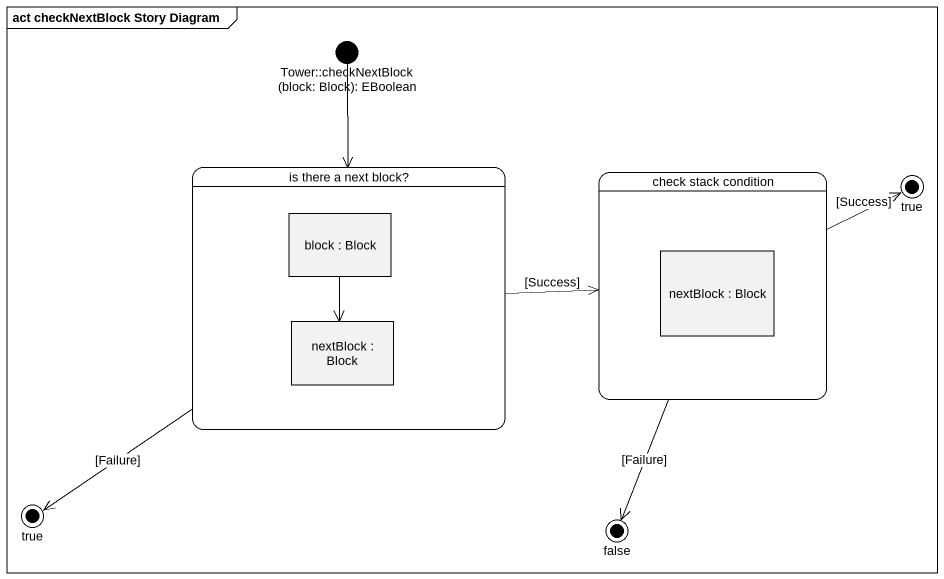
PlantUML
@startuml
mainframe act checkNextBlock Story Diagram
hide empty description
state "Tower::checkNextBlock (block: Block): EBoolean" as Tower_checkNextBlock_block <<start>>
state "is there a next block?" as is_there_a_next_block {
  state "block : Block" as block <<object>>
  state "nextBlock : Block" as nextBlock_2 <<object>>
}
state "check stack condition" as check_stack_condition {
  state "nextBlock : Block" as nextBlock <<object>>
}
state true <<end>>
state "true" as true_2 <<end>>
state false <<end>>
Tower_checkNextBlock_block --> is_there_a_next_block
is_there_a_next_block -right-> check_stack_condition : [Success]
is_there_a_next_block --> true_2 : [Failure]
check_stack_condition -right-> true : [Success]
check_stack_condition --> false : [Failure]
block --> nextBlock_2
@enduml
